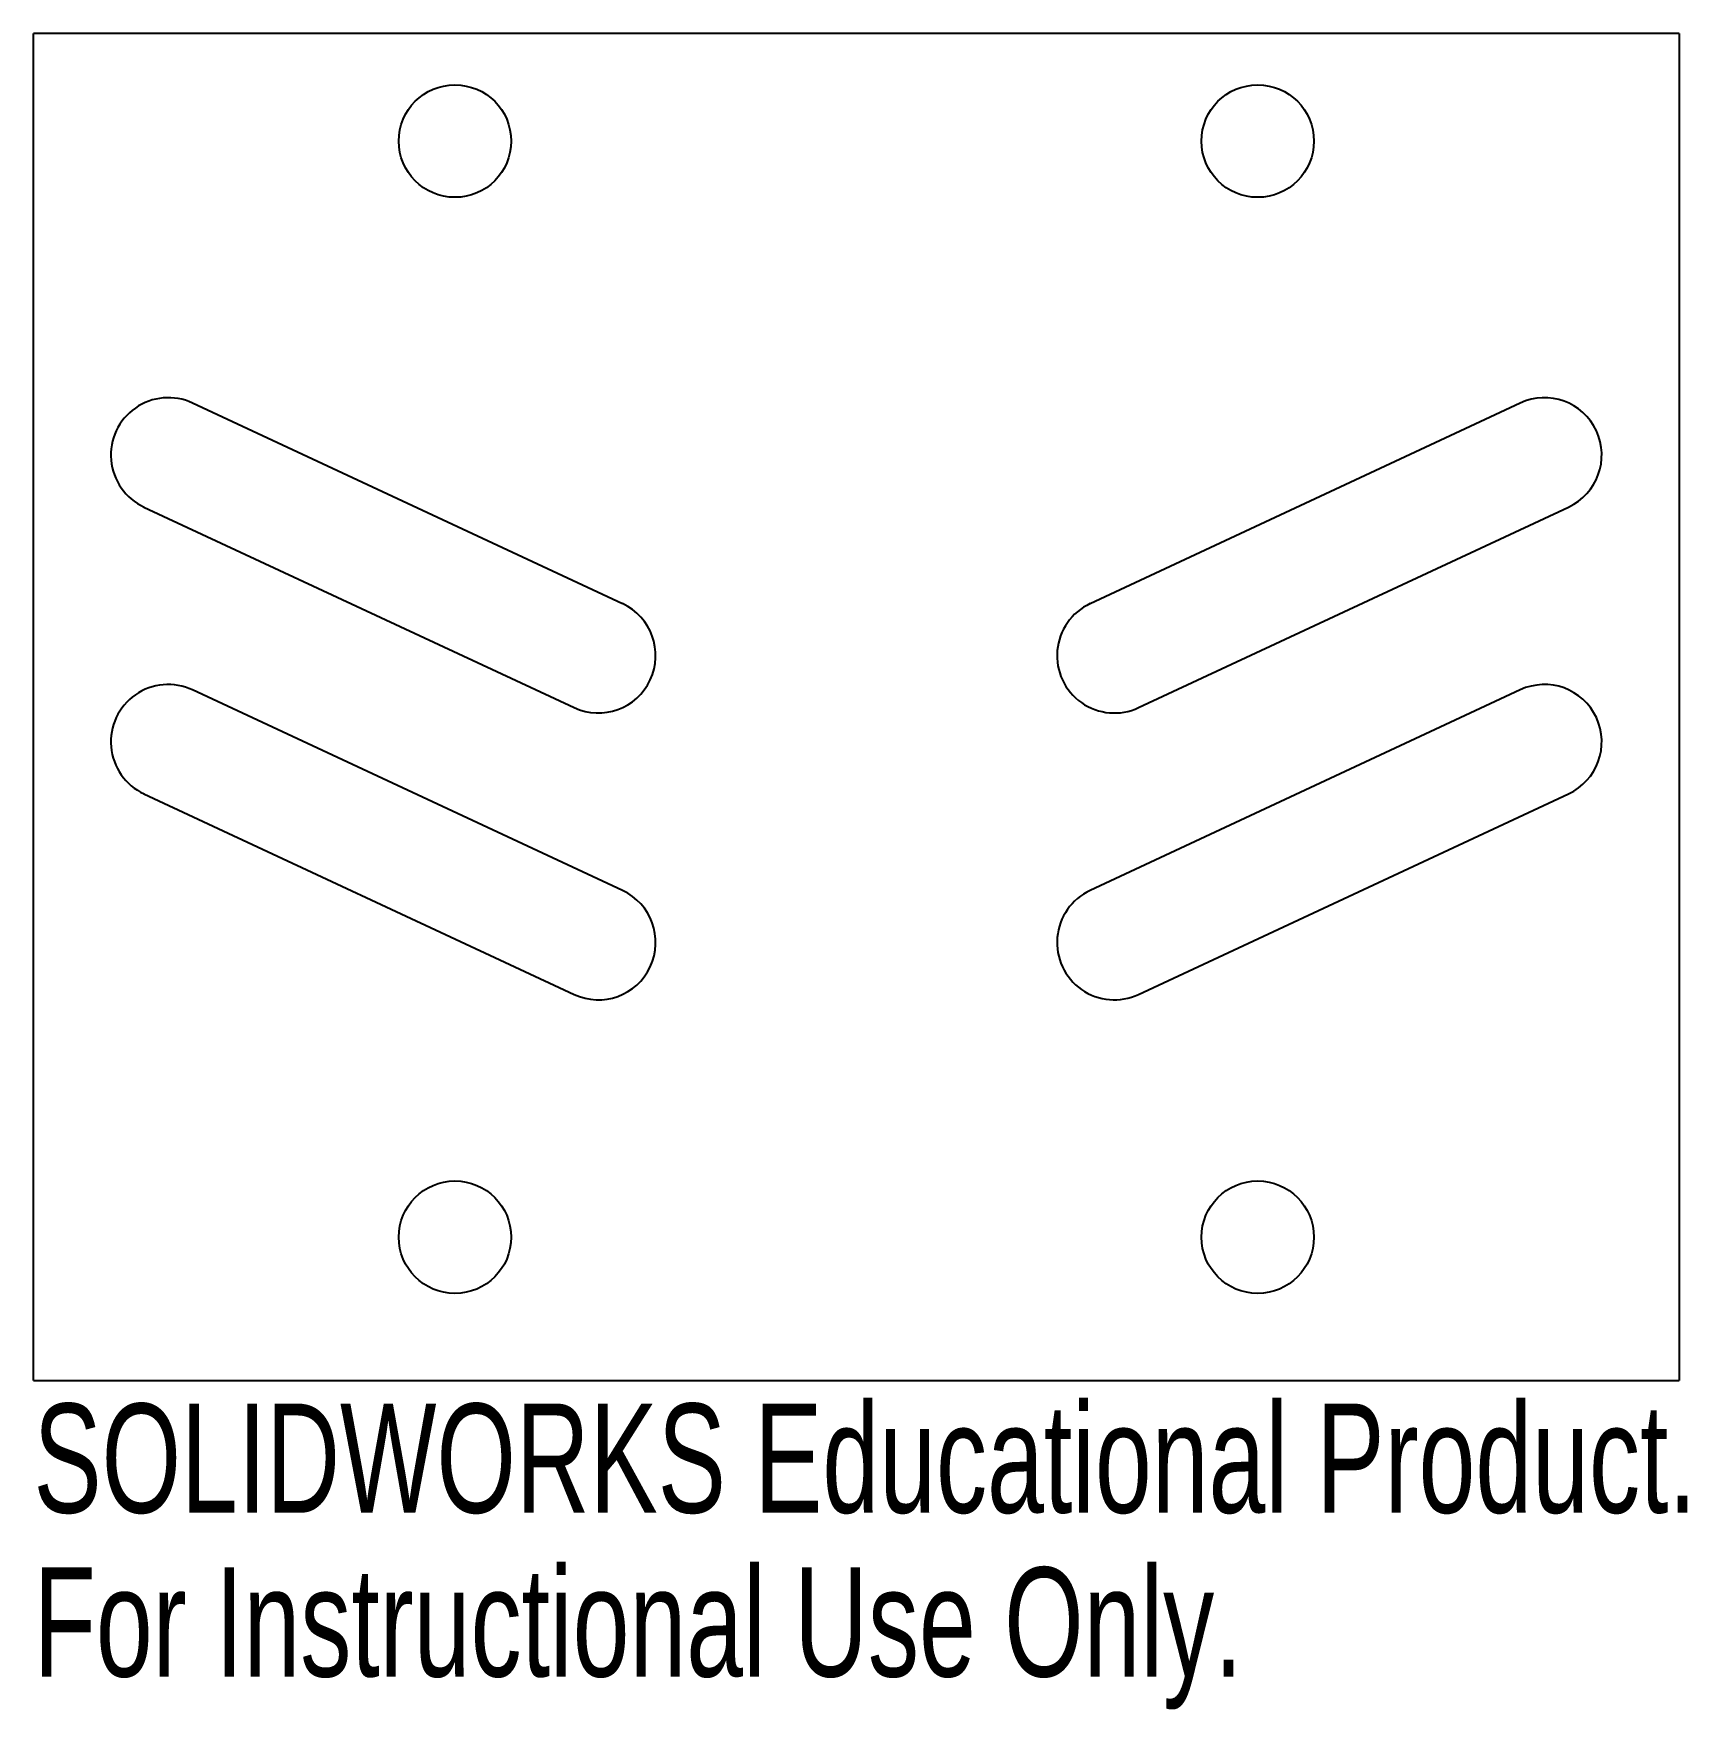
# Model space of a CAD drawing. Header units: inches. Extents: x -1.44 to 1.45, y -6.77 to -3.85.
import ezdxf

# ---------------------------------------------------------------- set-up
doc = ezdxf.new("R2010")
doc.units = ezdxf.units.IN
doc.header["$MEASUREMENT"] = 0
doc.styles.add('SLDTEXTSTYLE0', font='TXT', dxfattribs={"width": 0.7})

msp = doc.modelspace()

# ---------------------------------------------------------------- linework, layer by layer
at = {"color": 7, "linetype": 'Continuous', "lineweight": 25}
for p, q in [((-1.435, -6.2), (-1.435, -3.8517)), ((1.435, -3.8517), (-1.435, -3.8517)), ((1.435, -3.8517), (1.435, -6.2)), ((-0.4077, -4.8456), (-1.1577, -4.4958)), ((1.1577, -4.4958), (0.4077, -4.8456)), ((-1.2423, -4.6771), (-0.4923, -5.0268)), ((0.4923, -5.0268), (1.2423, -4.6771)), ((-0.4077, -5.3456), (-1.1577, -4.9958)), ((1.1577, -4.9958), (0.4077, -5.3456)), ((-1.2423, -5.1771), (-0.4923, -5.5268)), ((0.4923, -5.5268), (1.2423, -5.1771)), ((-1.435, -6.2), (1.435, -6.2))]:
    msp.add_line(p, q, dxfattribs=at)
for centre in [(-0.7, -4.0392), (0.7, -4.0392), (-0.7, -5.95), (0.7, -5.95)]:
    msp.add_circle(centre, 0.098, dxfattribs=at)
for centre, start, end in [((-1.2, -4.5865), 65, 245), ((1.2, -4.5865), 295, 115), ((-0.45, -4.9362), 245, 65), ((0.45, -4.9362), 115, 295), ((-1.2, -5.0865), 65, 245), ((1.2, -5.0865), 295, 115), ((-0.45, -5.4362), 245, 65), ((0.45, -5.4362), 115, 295)]:
    msp.add_arc(centre, 0.1, start, end, dxfattribs=at)

# ---------------------------------------------------------------- texts
at = {"color": 7, "linetype": 'Continuous', "char_height": 0.1903, "attachment_point": 1, "style": 'SLDTEXTSTYLE0'}
for s, insert in [('SOLIDWORKS Educational Product.', (-1.435, -6.2401)), ('For Instructional Use Only.', (-1.435, -6.5256))]:
    msp.add_mtext(s, dxfattribs=dict(at, insert=insert))

doc.saveas('drawing.dxf')
